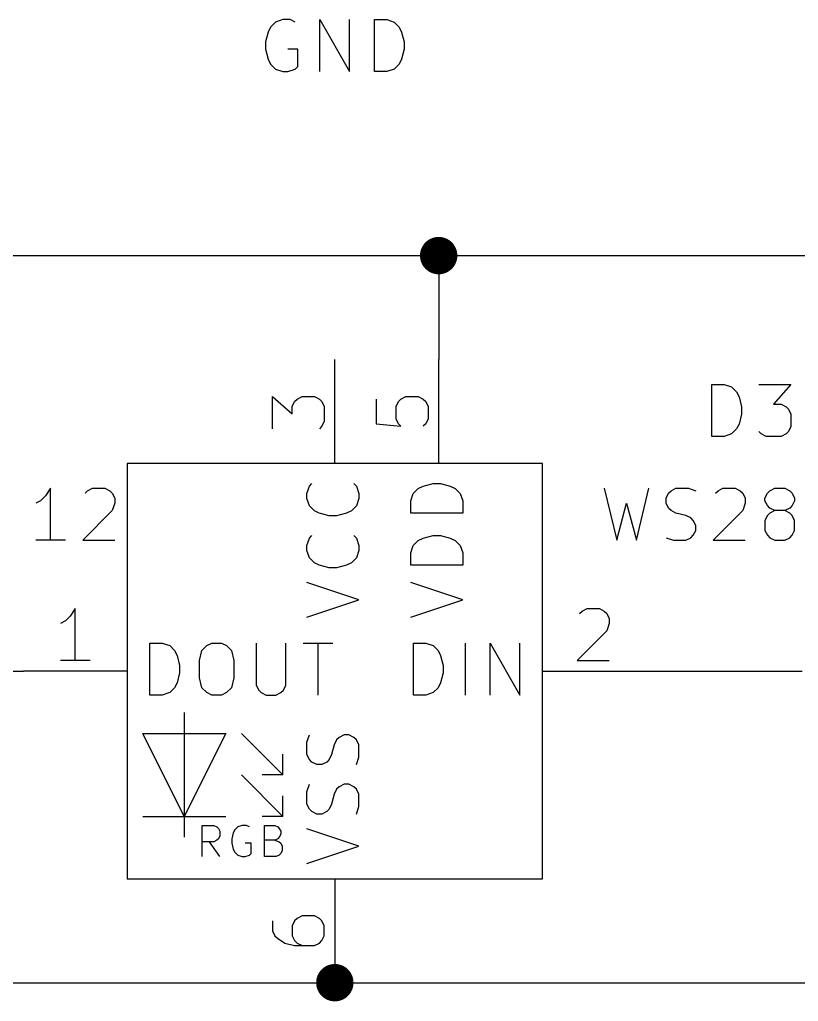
# Model space of a CAD drawing. Extents: x 0.4 to 11.3, y -7.9 to -0.4.
# Drawn here: x 2.596 to 3.346, y -3.768 to -2.823 of the extents above; entities that cross this region are included whole.
import ezdxf

# ---------------------------------------------------------------- set-up
doc = ezdxf.new("R2010")
doc.units = 0
doc.header["$MEASUREMENT"] = 0
for name, color, linetype in [('CYAN2', 4, 'CONTINUOUS'), ('GREEN3', 91, 'CONTINUOUS'), ('LYELLOW', 51, 'CONTINUOUS'), ('RED2', 1, 'CONTINUOUS'), ('RED3', 11, 'CONTINUOUS')]:
    doc.layers.add(name, color=color, linetype=linetype)

msp = doc.modelspace()

# ---------------------------------------------------------------- linework, layer by layer
at = {"layer": 'CYAN2', "linetype": 'CONTINUOUS'}
for p, q in [((2.84286, -2.82519), (2.83809, -2.82995)), ((2.84286, -2.82519), (2.83809, -2.82995)), ((2.85, -2.8228), (2.84286, -2.82519)), ((2.85, -2.8228), (2.84286, -2.82519)), ((2.85714, -2.8228), (2.85, -2.8228)), ((2.85714, -2.8228), (2.85, -2.8228)), ((2.86191, -2.82519), (2.85714, -2.8228)), ((2.86191, -2.82519), (2.85714, -2.8228)), ((2.88571, -2.8728), (2.88571, -2.8228)), ((2.88571, -2.8228), (2.91428, -2.8728)), ((2.88571, -2.8728), (2.88571, -2.8228)), ((2.88571, -2.8228), (2.91428, -2.8728)), ((2.91428, -2.8728), (2.91428, -2.8228)), ((2.91428, -2.8728), (2.91428, -2.8228)), ((2.93809, -2.8728), (2.93809, -2.8228)), ((2.93809, -2.8228), (2.95, -2.8228)), ((2.93809, -2.8728), (2.93809, -2.8228)), ((2.93809, -2.8228), (2.95, -2.8228)), ((2.95, -2.8228), (2.95714, -2.82519)), ((2.95, -2.8228), (2.95714, -2.82519)), ((2.95714, -2.82519), (2.96191, -2.82995)), ((2.95714, -2.82519), (2.96191, -2.82995)), ((2.83571, -2.83471), (2.83333, -2.84423)), ((2.83571, -2.83471), (2.83333, -2.84423)), ((2.83809, -2.82995), (2.83571, -2.83471)), ((2.83809, -2.82995), (2.83571, -2.83471)), ((2.96191, -2.82995), (2.96429, -2.83471)), ((2.96191, -2.82995), (2.96429, -2.83471)), ((2.96429, -2.83471), (2.96667, -2.84423)), ((2.96429, -2.83471), (2.96667, -2.84423)), ((2.83333, -2.84423), (2.83333, -2.85137)), ((2.83333, -2.84423), (2.83333, -2.85137)), ((2.96667, -2.84423), (2.96667, -2.85137)), ((2.96667, -2.84423), (2.96667, -2.85137)), ((2.83333, -2.85137), (2.83571, -2.8609)), ((2.83333, -2.85137), (2.83571, -2.8609)), ((2.86428, -2.85137), (2.85476, -2.85137)), ((2.86428, -2.85137), (2.85476, -2.85137)), ((2.86428, -2.86804), (2.86428, -2.85137)), ((2.86428, -2.86804), (2.86428, -2.85137)), ((2.96667, -2.85137), (2.96429, -2.8609)), ((2.96667, -2.85137), (2.96429, -2.8609)), ((2.83571, -2.8609), (2.83809, -2.86566)), ((2.83571, -2.8609), (2.83809, -2.86566)), ((2.96429, -2.8609), (2.96191, -2.86566)), ((2.96429, -2.8609), (2.96191, -2.86566)), ((2.83809, -2.86566), (2.84286, -2.87043)), ((2.83809, -2.86566), (2.84286, -2.87043)), ((2.84286, -2.87043), (2.85, -2.8728)), ((2.84286, -2.87043), (2.85, -2.8728)), ((2.85, -2.8728), (2.85476, -2.8728)), ((2.85, -2.8728), (2.85476, -2.8728)), ((2.85476, -2.8728), (2.86191, -2.87043)), ((2.85476, -2.8728), (2.86191, -2.87043)), ((2.86191, -2.87043), (2.86428, -2.86804)), ((2.86191, -2.87043), (2.86428, -2.86804)), ((2.95, -2.8728), (2.93809, -2.8728)), ((2.95, -2.8728), (2.93809, -2.8728)), ((2.95714, -2.87043), (2.95, -2.8728)), ((2.95714, -2.87043), (2.95, -2.8728)), ((2.96191, -2.86566), (2.95714, -2.87043)), ((2.96191, -2.86566), (2.95714, -2.87043)), ((3.26309, -3.22404), (3.26309, -3.17404)), ((3.26309, -3.17404), (3.275, -3.17404)), ((3.26309, -3.22404), (3.26309, -3.17404)), ((3.26309, -3.17404), (3.275, -3.17404)), ((3.275, -3.17404), (3.28214, -3.17642)), ((3.275, -3.17404), (3.28214, -3.17642)), ((3.30833, -3.17404), (3.33928, -3.17404)), ((3.30833, -3.17404), (3.33928, -3.17404)), ((3.33928, -3.17404), (3.32261, -3.19309)), ((3.33928, -3.17404), (3.32261, -3.19309)), ((3.28214, -3.17642), (3.2869, -3.18119)), ((3.28214, -3.17642), (3.2869, -3.18119)), ((3.2869, -3.18119), (3.28928, -3.18594)), ((3.2869, -3.18119), (3.28928, -3.18594)), ((3.28928, -3.18594), (3.29166, -3.19547)), ((3.28928, -3.18594), (3.29166, -3.19547)), ((3.32261, -3.19309), (3.32976, -3.19309)), ((3.32261, -3.19309), (3.32976, -3.19309)), ((3.32976, -3.19309), (3.33452, -3.19547)), ((3.32976, -3.19309), (3.33452, -3.19547)), ((3.29166, -3.20261), (3.28928, -3.21213)), ((3.29166, -3.20261), (3.28928, -3.21213)), ((3.29166, -3.19547), (3.29166, -3.20261)), ((3.29166, -3.19547), (3.29166, -3.20261)), ((3.33452, -3.19547), (3.3369, -3.19785)), ((3.33452, -3.19547), (3.3369, -3.19785)), ((3.3369, -3.19785), (3.33928, -3.20261)), ((3.3369, -3.19785), (3.33928, -3.20261)), ((3.33928, -3.20261), (3.33928, -3.21452)), ((3.33928, -3.20261), (3.33928, -3.21452)), ((3.28928, -3.21213), (3.2869, -3.2169)), ((3.28928, -3.21213), (3.2869, -3.2169)), ((3.28214, -3.22166), (3.275, -3.22404)), ((3.28214, -3.22166), (3.275, -3.22404)), ((3.2869, -3.2169), (3.28214, -3.22166)), ((3.2869, -3.2169), (3.28214, -3.22166)), ((3.31071, -3.22166), (3.30833, -3.21928)), ((3.31071, -3.22166), (3.30833, -3.21928)), ((3.31547, -3.22404), (3.31071, -3.22166)), ((3.31547, -3.22404), (3.31071, -3.22166)), ((3.33452, -3.22166), (3.32976, -3.22404)), ((3.33452, -3.22166), (3.32976, -3.22404)), ((3.3369, -3.21928), (3.33452, -3.22166)), ((3.3369, -3.21928), (3.33452, -3.22166)), ((3.33928, -3.21452), (3.3369, -3.21928)), ((3.33928, -3.21452), (3.3369, -3.21928)), ((3.275, -3.22404), (3.26309, -3.22404)), ((3.275, -3.22404), (3.26309, -3.22404)), ((3.32976, -3.22404), (3.31547, -3.22404)), ((3.32976, -3.22404), (3.31547, -3.22404)), ((2.87551, -3.2719), (2.87789, -3.26952)), ((2.87551, -3.2719), (2.87789, -3.26952)), ((2.91837, -3.26952), (2.92075, -3.2719)), ((2.91837, -3.26952), (2.92075, -3.2719)), ((2.98504, -3.2719), (2.99456, -3.26952)), ((2.98504, -3.2719), (2.99456, -3.26952)), ((2.99456, -3.26952), (3.0017, -3.26952)), ((2.99456, -3.26952), (3.0017, -3.26952)), ((3.0017, -3.26952), (3.01122, -3.2719)), ((3.0017, -3.26952), (3.01122, -3.2719)), ((2.62619, -3.27404), (2.62143, -3.28119)), ((2.62619, -3.27404), (2.62143, -3.28119)), ((2.62619, -3.32404), (2.62619, -3.27404)), ((2.62619, -3.32404), (2.62619, -3.27404)), ((2.65952, -3.2788), (2.6619, -3.27642)), ((2.65952, -3.2788), (2.6619, -3.27642)), ((2.6619, -3.27642), (2.66666, -3.27404)), ((2.6619, -3.27642), (2.66666, -3.27404)), ((2.66666, -3.27404), (2.67857, -3.27404)), ((2.66666, -3.27404), (2.67857, -3.27404)), ((2.67857, -3.27404), (2.68333, -3.27642)), ((2.67857, -3.27404), (2.68333, -3.27642)), ((2.68333, -3.27642), (2.68571, -3.2788)), ((2.68333, -3.27642), (2.68571, -3.2788)), ((2.68571, -3.2788), (2.68809, -3.28356)), ((2.68571, -3.2788), (2.68809, -3.28356)), ((2.87313, -3.27905), (2.87551, -3.2719)), ((2.87313, -3.27905), (2.87551, -3.2719)), ((2.87313, -3.28381), (2.87313, -3.27905)), ((2.87313, -3.28381), (2.87313, -3.27905)), ((2.92075, -3.2719), (2.92313, -3.27905)), ((2.92075, -3.2719), (2.92313, -3.27905)), ((2.92313, -3.27905), (2.92313, -3.28381)), ((2.92313, -3.27905), (2.92313, -3.28381)), ((2.97313, -3.28619), (2.97551, -3.27905)), ((2.97313, -3.28619), (2.97551, -3.27905)), ((2.97551, -3.27905), (2.98028, -3.27428)), ((2.97551, -3.27905), (2.98028, -3.27428)), ((2.98028, -3.27428), (2.98504, -3.2719)), ((2.98028, -3.27428), (2.98504, -3.2719)), ((3.01122, -3.2719), (3.01599, -3.27428)), ((3.01122, -3.2719), (3.01599, -3.27428)), ((3.01599, -3.27428), (3.02075, -3.27905)), ((3.01599, -3.27428), (3.02075, -3.27905)), ((3.02075, -3.27905), (3.02313, -3.28619)), ((3.02075, -3.27905), (3.02313, -3.28619)), ((3.15952, -3.27404), (3.17143, -3.32404)), ((3.15952, -3.27404), (3.17143, -3.32404)), ((3.19048, -3.32404), (3.20238, -3.27404)), ((3.19048, -3.32404), (3.20238, -3.27404)), ((3.21905, -3.28356), (3.22143, -3.2788)), ((3.21905, -3.28356), (3.22143, -3.2788)), ((3.22143, -3.2788), (3.22381, -3.27642)), ((3.22143, -3.2788), (3.22381, -3.27642)), ((3.22381, -3.27642), (3.22857, -3.27404)), ((3.22381, -3.27642), (3.22857, -3.27404)), ((3.22857, -3.27404), (3.24047, -3.27404)), ((3.22857, -3.27404), (3.24047, -3.27404)), ((3.24047, -3.27404), (3.24762, -3.27642)), ((3.24047, -3.27404), (3.24762, -3.27642)), ((3.26667, -3.2788), (3.26904, -3.27642)), ((3.26667, -3.2788), (3.26904, -3.27642)), ((3.26904, -3.27642), (3.27381, -3.27404)), ((3.26904, -3.27642), (3.27381, -3.27404)), ((3.27381, -3.27404), (3.28571, -3.27404)), ((3.27381, -3.27404), (3.28571, -3.27404)), ((3.28571, -3.27404), (3.29047, -3.27642)), ((3.28571, -3.27404), (3.29047, -3.27642)), ((3.29047, -3.27642), (3.29285, -3.2788)), ((3.29047, -3.27642), (3.29285, -3.2788)), ((3.29285, -3.2788), (3.29524, -3.28356)), ((3.29285, -3.2788), (3.29524, -3.28356)), ((3.31428, -3.28356), (3.31666, -3.2788)), ((3.31428, -3.28356), (3.31666, -3.2788)), ((3.31666, -3.2788), (3.31904, -3.27642)), ((3.31666, -3.2788), (3.31904, -3.27642)), ((3.31904, -3.27642), (3.32381, -3.27404)), ((3.31904, -3.27642), (3.32381, -3.27404)), ((3.32381, -3.27404), (3.33333, -3.27404)), ((3.32381, -3.27404), (3.33333, -3.27404)), ((3.33333, -3.27404), (3.33809, -3.27642)), ((3.33333, -3.27404), (3.33809, -3.27642)), ((3.33809, -3.27642), (3.34047, -3.2788)), ((3.33809, -3.27642), (3.34047, -3.2788)), ((3.34047, -3.2788), (3.34285, -3.28356)), ((3.34047, -3.2788), (3.34285, -3.28356)), ((2.61666, -3.28594), (2.6119, -3.28833)), ((2.61666, -3.28594), (2.6119, -3.28833)), ((2.62143, -3.28119), (2.61666, -3.28594)), ((2.62143, -3.28119), (2.61666, -3.28594)), ((2.68809, -3.28833), (2.68571, -3.29547)), ((2.68809, -3.28833), (2.68571, -3.29547)), ((2.68809, -3.28356), (2.68809, -3.28833)), ((2.68809, -3.28356), (2.68809, -3.28833)), ((2.87551, -3.29095), (2.87313, -3.28381)), ((2.87551, -3.29095), (2.87313, -3.28381)), ((2.92313, -3.28381), (2.92075, -3.29095)), ((2.92313, -3.28381), (2.92075, -3.29095)), ((2.97313, -3.29809), (2.97313, -3.28619)), ((2.97313, -3.29809), (2.97313, -3.28619)), ((3.02313, -3.28619), (3.02313, -3.29809)), ((3.02313, -3.28619), (3.02313, -3.29809)), ((3.17143, -3.32404), (3.18095, -3.28833)), ((3.17143, -3.32404), (3.18095, -3.28833)), ((3.18095, -3.28833), (3.19048, -3.32404)), ((3.18095, -3.28833), (3.19048, -3.32404)), ((3.21905, -3.28833), (3.21905, -3.28356)), ((3.21905, -3.28833), (3.21905, -3.28356)), ((3.22143, -3.29309), (3.21905, -3.28833)), ((3.22143, -3.29309), (3.21905, -3.28833)), ((3.29524, -3.28833), (3.29285, -3.29547)), ((3.29524, -3.28833), (3.29285, -3.29547)), ((3.29524, -3.28356), (3.29524, -3.28833)), ((3.29524, -3.28356), (3.29524, -3.28833)), ((3.31428, -3.28594), (3.31428, -3.28356)), ((3.31428, -3.28594), (3.31428, -3.28356)), ((3.31666, -3.29071), (3.31428, -3.28594)), ((3.31666, -3.29071), (3.31428, -3.28594)), ((3.34285, -3.28594), (3.34047, -3.29071)), ((3.34285, -3.28594), (3.34047, -3.29071)), ((3.34285, -3.28356), (3.34285, -3.28594)), ((3.34285, -3.28356), (3.34285, -3.28594)), ((2.68571, -3.29547), (2.65714, -3.32404)), ((2.68571, -3.29547), (2.65714, -3.32404)), ((2.88028, -3.29571), (2.87551, -3.29095)), ((2.88028, -3.29571), (2.87551, -3.29095)), ((2.88504, -3.29809), (2.88028, -3.29571)), ((2.88504, -3.29809), (2.88028, -3.29571)), ((2.89456, -3.30047), (2.88504, -3.29809)), ((2.89456, -3.30047), (2.88504, -3.29809)), ((2.91122, -3.29809), (2.9017, -3.30047)), ((2.91122, -3.29809), (2.9017, -3.30047)), ((2.91599, -3.29571), (2.91122, -3.29809)), ((2.91599, -3.29571), (2.91122, -3.29809)), ((2.92075, -3.29095), (2.91599, -3.29571)), ((2.92075, -3.29095), (2.91599, -3.29571)), ((3.02313, -3.29809), (2.97313, -3.29809)), ((3.02313, -3.29809), (2.97313, -3.29809)), ((3.22381, -3.29547), (3.22143, -3.29309)), ((3.22381, -3.29547), (3.22143, -3.29309)), ((3.22857, -3.29785), (3.22381, -3.29547)), ((3.22857, -3.29785), (3.22381, -3.29547)), ((3.23809, -3.30023), (3.22857, -3.29785)), ((3.23809, -3.30023), (3.22857, -3.29785)), ((3.29285, -3.29547), (3.26428, -3.32404)), ((3.29285, -3.29547), (3.26428, -3.32404)), ((3.31904, -3.29309), (3.31666, -3.29071)), ((3.31904, -3.29309), (3.31666, -3.29071)), ((3.31904, -3.29785), (3.31666, -3.30023)), ((3.31904, -3.29785), (3.31666, -3.30023)), ((3.32381, -3.29547), (3.31904, -3.29309)), ((3.32381, -3.29547), (3.31904, -3.29309)), ((3.32381, -3.29547), (3.31904, -3.29785)), ((3.32381, -3.29547), (3.31904, -3.29785)), ((3.33333, -3.29547), (3.32381, -3.29547)), ((3.33333, -3.29547), (3.32381, -3.29547)), ((3.33809, -3.29309), (3.33333, -3.29547)), ((3.33809, -3.29309), (3.33333, -3.29547)), ((3.33809, -3.29785), (3.33333, -3.29547)), ((3.33809, -3.29785), (3.33333, -3.29547)), ((3.34047, -3.29071), (3.33809, -3.29309)), ((3.34047, -3.29071), (3.33809, -3.29309)), ((3.34047, -3.30023), (3.33809, -3.29785)), ((3.34047, -3.30023), (3.33809, -3.29785)), ((2.9017, -3.30047), (2.89456, -3.30047)), ((2.9017, -3.30047), (2.89456, -3.30047)), ((3.24285, -3.30261), (3.23809, -3.30023)), ((3.24285, -3.30261), (3.23809, -3.30023)), ((3.24524, -3.30499), (3.24285, -3.30261)), ((3.24524, -3.30499), (3.24285, -3.30261)), ((3.24762, -3.30976), (3.24524, -3.30499)), ((3.24762, -3.30976), (3.24524, -3.30499)), ((3.31666, -3.30023), (3.31428, -3.30499)), ((3.31666, -3.30023), (3.31428, -3.30499)), ((3.31428, -3.30499), (3.31428, -3.31452)), ((3.31428, -3.30499), (3.31428, -3.31452)), ((3.34285, -3.30499), (3.34047, -3.30023)), ((3.34285, -3.30499), (3.34047, -3.30023)), ((3.34285, -3.31452), (3.34285, -3.30499)), ((3.34285, -3.31452), (3.34285, -3.30499)), ((3.24524, -3.31928), (3.24762, -3.31452)), ((3.24524, -3.31928), (3.24762, -3.31452)), ((3.24762, -3.31452), (3.24762, -3.30976)), ((3.24762, -3.31452), (3.24762, -3.30976)), ((3.31428, -3.31452), (3.31666, -3.31928)), ((3.31428, -3.31452), (3.31666, -3.31928)), ((3.34047, -3.31928), (3.34285, -3.31452)), ((3.34047, -3.31928), (3.34285, -3.31452)), ((2.64047, -3.32404), (2.6119, -3.32404)), ((2.64047, -3.32404), (2.6119, -3.32404)), ((2.65714, -3.32404), (2.68809, -3.32404)), ((2.65714, -3.32404), (2.68809, -3.32404)), ((2.87313, -3.32905), (2.87551, -3.3219)), ((2.87313, -3.32905), (2.87551, -3.3219)), ((2.87551, -3.3219), (2.87789, -3.31952)), ((2.87551, -3.3219), (2.87789, -3.31952)), ((2.91837, -3.31952), (2.92075, -3.3219)), ((2.91837, -3.31952), (2.92075, -3.3219)), ((2.92075, -3.3219), (2.92313, -3.32905)), ((2.92075, -3.3219), (2.92313, -3.32905)), ((2.97551, -3.32905), (2.98028, -3.32428)), ((2.97551, -3.32905), (2.98028, -3.32428)), ((2.98028, -3.32428), (2.98504, -3.3219)), ((2.98028, -3.32428), (2.98504, -3.3219)), ((2.98504, -3.3219), (2.99456, -3.31952)), ((2.98504, -3.3219), (2.99456, -3.31952)), ((2.99456, -3.31952), (3.0017, -3.31952)), ((2.99456, -3.31952), (3.0017, -3.31952)), ((3.0017, -3.31952), (3.01122, -3.3219)), ((3.0017, -3.31952), (3.01122, -3.3219)), ((3.01122, -3.3219), (3.01599, -3.32428)), ((3.01122, -3.3219), (3.01599, -3.32428)), ((3.01599, -3.32428), (3.02075, -3.32905)), ((3.01599, -3.32428), (3.02075, -3.32905)), ((3.21905, -3.32166), (3.22619, -3.32404)), ((3.21905, -3.32166), (3.22619, -3.32404)), ((3.22619, -3.32404), (3.23809, -3.32404)), ((3.22619, -3.32404), (3.23809, -3.32404)), ((3.23809, -3.32404), (3.24285, -3.32166)), ((3.23809, -3.32404), (3.24285, -3.32166)), ((3.24285, -3.32166), (3.24524, -3.31928)), ((3.24285, -3.32166), (3.24524, -3.31928)), ((3.26428, -3.32404), (3.29524, -3.32404)), ((3.26428, -3.32404), (3.29524, -3.32404)), ((3.31666, -3.31928), (3.31904, -3.32166)), ((3.31666, -3.31928), (3.31904, -3.32166)), ((3.31904, -3.32166), (3.32381, -3.32404)), ((3.31904, -3.32166), (3.32381, -3.32404)), ((3.32381, -3.32404), (3.33333, -3.32404)), ((3.32381, -3.32404), (3.33333, -3.32404)), ((3.33333, -3.32404), (3.33809, -3.32166)), ((3.33333, -3.32404), (3.33809, -3.32166)), ((3.33809, -3.32166), (3.34047, -3.31928)), ((3.33809, -3.32166), (3.34047, -3.31928)), ((2.87313, -3.33381), (2.87313, -3.32905)), ((2.87313, -3.33381), (2.87313, -3.32905)), ((2.87551, -3.34095), (2.87313, -3.33381)), ((2.87551, -3.34095), (2.87313, -3.33381)), ((2.92313, -3.33381), (2.92075, -3.34095)), ((2.92313, -3.33381), (2.92075, -3.34095)), ((2.92313, -3.32905), (2.92313, -3.33381)), ((2.92313, -3.32905), (2.92313, -3.33381)), ((2.97313, -3.33619), (2.97551, -3.32905)), ((2.97313, -3.33619), (2.97551, -3.32905)), ((2.97313, -3.34809), (2.97313, -3.33619)), ((2.97313, -3.34809), (2.97313, -3.33619)), ((3.02075, -3.32905), (3.02313, -3.33619)), ((3.02075, -3.32905), (3.02313, -3.33619)), ((3.02313, -3.33619), (3.02313, -3.34809)), ((3.02313, -3.33619), (3.02313, -3.34809)), ((2.88028, -3.34571), (2.87551, -3.34095)), ((2.88028, -3.34571), (2.87551, -3.34095)), ((2.88504, -3.34809), (2.88028, -3.34571)), ((2.88504, -3.34809), (2.88028, -3.34571)), ((2.91599, -3.34571), (2.91122, -3.34809)), ((2.91599, -3.34571), (2.91122, -3.34809)), ((2.92075, -3.34095), (2.91599, -3.34571)), ((2.92075, -3.34095), (2.91599, -3.34571)), ((2.89456, -3.35047), (2.88504, -3.34809)), ((2.89456, -3.35047), (2.88504, -3.34809)), ((2.9017, -3.35047), (2.89456, -3.35047)), ((2.9017, -3.35047), (2.89456, -3.35047)), ((2.91122, -3.34809), (2.9017, -3.35047)), ((2.91122, -3.34809), (2.9017, -3.35047)), ((3.02313, -3.34809), (2.97313, -3.34809)), ((3.02313, -3.34809), (2.97313, -3.34809)), ((2.92313, -3.38143), (2.87313, -3.36476)), ((2.92313, -3.38143), (2.87313, -3.36476)), ((3.02313, -3.38143), (2.97313, -3.36476)), ((3.02313, -3.38143), (2.97313, -3.36476)), ((2.87313, -3.39809), (2.92313, -3.38143)), ((2.87313, -3.39809), (2.92313, -3.38143)), ((2.97313, -3.39809), (3.02313, -3.38143)), ((2.97313, -3.39809), (3.02313, -3.38143)), ((2.7219, -3.47313), (2.7219, -3.42313)), ((2.7219, -3.42313), (2.73381, -3.42313)), ((2.7219, -3.47313), (2.7219, -3.42313)), ((2.7219, -3.42313), (2.73381, -3.42313)), ((2.73381, -3.42313), (2.74095, -3.42551)), ((2.73381, -3.42313), (2.74095, -3.42551)), ((2.74095, -3.42551), (2.74571, -3.43028)), ((2.74095, -3.42551), (2.74571, -3.43028)), ((2.74571, -3.43028), (2.74809, -3.43504)), ((2.74571, -3.43028), (2.74809, -3.43504)), ((2.76952, -3.4398), (2.7719, -3.43028)), ((2.76952, -3.4398), (2.7719, -3.43028)), ((2.7719, -3.43028), (2.77667, -3.42551)), ((2.7719, -3.43028), (2.77667, -3.42551)), ((2.77667, -3.42551), (2.78143, -3.42313)), ((2.77667, -3.42551), (2.78143, -3.42313)), ((2.78143, -3.42313), (2.79095, -3.42313)), ((2.78143, -3.42313), (2.79095, -3.42313)), ((2.79095, -3.42313), (2.79571, -3.42551)), ((2.79095, -3.42313), (2.79571, -3.42551)), ((2.79571, -3.42551), (2.80047, -3.43028)), ((2.79571, -3.42551), (2.80047, -3.43028)), ((2.80047, -3.43028), (2.80285, -3.4398)), ((2.80047, -3.43028), (2.80285, -3.4398)), ((2.82428, -3.42313), (2.82428, -3.46361)), ((2.82428, -3.42313), (2.82428, -3.46361)), ((2.85285, -3.46361), (2.85285, -3.42313)), ((2.85285, -3.46361), (2.85285, -3.42313)), ((2.86952, -3.42313), (2.89809, -3.42313)), ((2.86952, -3.42313), (2.89809, -3.42313)), ((2.88381, -3.47313), (2.88381, -3.42313)), ((2.88381, -3.47313), (2.88381, -3.42313)), ((2.97571, -3.47313), (2.97571, -3.42313)), ((2.97571, -3.42313), (2.98761, -3.42313)), ((2.97571, -3.47313), (2.97571, -3.42313)), ((2.97571, -3.42313), (2.98761, -3.42313)), ((2.98761, -3.42313), (2.99476, -3.42551)), ((2.98761, -3.42313), (2.99476, -3.42551)), ((2.99476, -3.42551), (2.99952, -3.43028)), ((2.99476, -3.42551), (2.99952, -3.43028)), ((2.99952, -3.43028), (3.0019, -3.43504)), ((2.99952, -3.43028), (3.0019, -3.43504)), ((3.02571, -3.47313), (3.02571, -3.42313)), ((3.02571, -3.47313), (3.02571, -3.42313)), ((3.04952, -3.47313), (3.04952, -3.42313)), ((3.04952, -3.42313), (3.07809, -3.47313)), ((3.04952, -3.47313), (3.04952, -3.42313)), ((3.04952, -3.42313), (3.07809, -3.47313)), ((3.07809, -3.47313), (3.07809, -3.42313)), ((3.07809, -3.47313), (3.07809, -3.42313)), ((2.74809, -3.43504), (2.75047, -3.44456)), ((2.74809, -3.43504), (2.75047, -3.44456)), ((2.76952, -3.45646), (2.76952, -3.4398)), ((2.76952, -3.45646), (2.76952, -3.4398)), ((2.80285, -3.4398), (2.80285, -3.45646)), ((2.80285, -3.4398), (2.80285, -3.45646)), ((3.0019, -3.43504), (3.00428, -3.44456)), ((3.0019, -3.43504), (3.00428, -3.44456)), ((2.75047, -3.44456), (2.75047, -3.4517)), ((2.75047, -3.44456), (2.75047, -3.4517)), ((3.00428, -3.44456), (3.00428, -3.4517)), ((3.00428, -3.44456), (3.00428, -3.4517)), ((2.75047, -3.4517), (2.74809, -3.46122)), ((2.75047, -3.4517), (2.74809, -3.46122)), ((2.7719, -3.46599), (2.76952, -3.45646)), ((2.7719, -3.46599), (2.76952, -3.45646)), ((2.80285, -3.45646), (2.80047, -3.46599)), ((2.80285, -3.45646), (2.80047, -3.46599)), ((3.00428, -3.4517), (3.0019, -3.46122)), ((3.00428, -3.4517), (3.0019, -3.46122)), ((2.74571, -3.46599), (2.74095, -3.47075)), ((2.74571, -3.46599), (2.74095, -3.47075)), ((2.74809, -3.46122), (2.74571, -3.46599)), ((2.74809, -3.46122), (2.74571, -3.46599)), ((2.77667, -3.47075), (2.7719, -3.46599)), ((2.77667, -3.47075), (2.7719, -3.46599)), ((2.80047, -3.46599), (2.79571, -3.47075)), ((2.80047, -3.46599), (2.79571, -3.47075)), ((2.82428, -3.46361), (2.82667, -3.46837)), ((2.82428, -3.46361), (2.82667, -3.46837)), ((2.82667, -3.46837), (2.82905, -3.47075)), ((2.82667, -3.46837), (2.82905, -3.47075)), ((2.84809, -3.47075), (2.85048, -3.46837)), ((2.84809, -3.47075), (2.85048, -3.46837)), ((2.85048, -3.46837), (2.85285, -3.46361)), ((2.85048, -3.46837), (2.85285, -3.46361)), ((2.99952, -3.46599), (2.99476, -3.47075)), ((2.99952, -3.46599), (2.99476, -3.47075)), ((3.0019, -3.46122), (2.99952, -3.46599)), ((3.0019, -3.46122), (2.99952, -3.46599)), ((2.73381, -3.47313), (2.7219, -3.47313)), ((2.73381, -3.47313), (2.7219, -3.47313)), ((2.74095, -3.47075), (2.73381, -3.47313)), ((2.74095, -3.47075), (2.73381, -3.47313)), ((2.78143, -3.47313), (2.77667, -3.47075)), ((2.78143, -3.47313), (2.77667, -3.47075)), ((2.79095, -3.47313), (2.78143, -3.47313)), ((2.79095, -3.47313), (2.78143, -3.47313)), ((2.79571, -3.47075), (2.79095, -3.47313)), ((2.79571, -3.47075), (2.79095, -3.47313)), ((2.82905, -3.47075), (2.83381, -3.47313)), ((2.82905, -3.47075), (2.83381, -3.47313)), ((2.83381, -3.47313), (2.84333, -3.47313)), ((2.83381, -3.47313), (2.84333, -3.47313)), ((2.84333, -3.47313), (2.84809, -3.47075)), ((2.84333, -3.47313), (2.84809, -3.47075)), ((2.98761, -3.47313), (2.97571, -3.47313)), ((2.98761, -3.47313), (2.97571, -3.47313)), ((2.99476, -3.47075), (2.98761, -3.47313)), ((2.99476, -3.47075), (2.98761, -3.47313)), ((2.87313, -3.51857), (2.87551, -3.51143)), ((2.87313, -3.51857), (2.87551, -3.51143)), ((2.90408, -3.51381), (2.9017, -3.51619)), ((2.90408, -3.51381), (2.9017, -3.51619)), ((2.90885, -3.51143), (2.90408, -3.51381)), ((2.90885, -3.51143), (2.90408, -3.51381)), ((2.91361, -3.51143), (2.90885, -3.51143)), ((2.91361, -3.51143), (2.90885, -3.51143)), ((2.91837, -3.51381), (2.91361, -3.51143)), ((2.91837, -3.51381), (2.91361, -3.51143)), ((2.92075, -3.51619), (2.91837, -3.51381)), ((2.92075, -3.51619), (2.91837, -3.51381)), ((2.87313, -3.53047), (2.87313, -3.51857)), ((2.87313, -3.53047), (2.87313, -3.51857)), ((2.89932, -3.52095), (2.89694, -3.53047)), ((2.89932, -3.52095), (2.89694, -3.53047)), ((2.9017, -3.51619), (2.89932, -3.52095)), ((2.9017, -3.51619), (2.89932, -3.52095)), ((2.92313, -3.52095), (2.92075, -3.51619)), ((2.92313, -3.52095), (2.92075, -3.51619)), ((2.92313, -3.53285), (2.92313, -3.52095)), ((2.92313, -3.53285), (2.92313, -3.52095)), ((2.87551, -3.53524), (2.87313, -3.53047)), ((2.87551, -3.53524), (2.87313, -3.53047)), ((2.89694, -3.53047), (2.89456, -3.53524)), ((2.89694, -3.53047), (2.89456, -3.53524)), ((2.92075, -3.54), (2.92313, -3.53285)), ((2.92075, -3.54), (2.92313, -3.53285)), ((2.87789, -3.53762), (2.87551, -3.53524)), ((2.87789, -3.53762), (2.87551, -3.53524)), ((2.88265, -3.54), (2.87789, -3.53762)), ((2.88265, -3.54), (2.87789, -3.53762)), ((2.88742, -3.54), (2.88265, -3.54)), ((2.88742, -3.54), (2.88265, -3.54)), ((2.89218, -3.53762), (2.88742, -3.54)), ((2.89218, -3.53762), (2.88742, -3.54)), ((2.89456, -3.53524), (2.89218, -3.53762)), ((2.89456, -3.53524), (2.89218, -3.53762)), ((2.87313, -3.56619), (2.87551, -3.55904)), ((2.87313, -3.56619), (2.87551, -3.55904)), ((2.90408, -3.56143), (2.9017, -3.56381)), ((2.90408, -3.56143), (2.9017, -3.56381)), ((2.90885, -3.55904), (2.90408, -3.56143)), ((2.90885, -3.55904), (2.90408, -3.56143)), ((2.91361, -3.55904), (2.90885, -3.55904)), ((2.91361, -3.55904), (2.90885, -3.55904)), ((2.91837, -3.56143), (2.91361, -3.55904)), ((2.91837, -3.56143), (2.91361, -3.55904)), ((2.92075, -3.56381), (2.91837, -3.56143)), ((2.92075, -3.56381), (2.91837, -3.56143)), ((2.87313, -3.57809), (2.87313, -3.56619)), ((2.87313, -3.57809), (2.87313, -3.56619)), ((2.89932, -3.56857), (2.89694, -3.57809)), ((2.89932, -3.56857), (2.89694, -3.57809)), ((2.9017, -3.56381), (2.89932, -3.56857)), ((2.9017, -3.56381), (2.89932, -3.56857)), ((2.92313, -3.56857), (2.92075, -3.56381)), ((2.92313, -3.56857), (2.92075, -3.56381)), ((2.92313, -3.58047), (2.92313, -3.56857)), ((2.92313, -3.58047), (2.92313, -3.56857)), ((2.87551, -3.58285), (2.87313, -3.57809)), ((2.87551, -3.58285), (2.87313, -3.57809)), ((2.89694, -3.57809), (2.89456, -3.58285)), ((2.89694, -3.57809), (2.89456, -3.58285)), ((2.92075, -3.58761), (2.92313, -3.58047)), ((2.92075, -3.58761), (2.92313, -3.58047)), ((2.87789, -3.58524), (2.87551, -3.58285)), ((2.87789, -3.58524), (2.87551, -3.58285)), ((2.88265, -3.58761), (2.87789, -3.58524)), ((2.88265, -3.58761), (2.87789, -3.58524)), ((2.88742, -3.58761), (2.88265, -3.58761)), ((2.88742, -3.58761), (2.88265, -3.58761)), ((2.89218, -3.58524), (2.88742, -3.58761)), ((2.89218, -3.58524), (2.88742, -3.58761)), ((2.89456, -3.58285), (2.89218, -3.58524)), ((2.89456, -3.58285), (2.89218, -3.58524)), ((2.92313, -3.61857), (2.87313, -3.6019)), ((2.92313, -3.61857), (2.87313, -3.6019)), ((2.87313, -3.63524), (2.92313, -3.61857)), ((2.87313, -3.63524), (2.92313, -3.61857))]:
    msp.add_line(p, q, dxfattribs=at)
at = {"layer": 'GREEN3', "linetype": 'CONTINUOUS'}
for p, q in [((2.25, -3.05), (3, -3.05)), ((3, -3.05), (3, -3.15)), ((3, -3.05), (3.75, -3.05)), ((2.45, -3.45), (2.6, -3.45)), ((3.2, -3.45), (3.35, -3.45)), ((2.15, -3.75), (2.9, -3.75)), ((2.9, -3.75), (3.65, -3.75))]:
    msp.add_line(p, q, dxfattribs=at)
at = {"layer": 'GREEN3', "const_width": 0.018}
for points in [[(2.991, -3.05, 1), (3.009, -3.05, 1)], [(2.891, -3.75, 1), (2.909, -3.75, 1)]]:
    msp.add_lwpolyline(points, format="xyb", close=True, dxfattribs=at)
at = {"layer": 'LYELLOW', "linetype": 'CONTINUOUS'}
for p, q in [((2.7, -3.25), (2.7, -3.65)), ((3.1, -3.25), (2.7, -3.25)), ((3.1, -3.65), (3.1, -3.25)), ((2.7, -3.65), (3.1, -3.65))]:
    msp.add_line(p, q, dxfattribs=at)
at = {"layer": 'RED2', "linetype": 'CONTINUOUS'}
for p, q in [((2.9, -3.25), (2.9, -3.15)), ((2.9, -3.25), (2.9, -3.15)), ((3, -3.25), (3, -3.15)), ((3, -3.25), (3, -3.15)), ((2.7, -3.25), (2.7, -3.65)), ((3.1, -3.25), (2.7, -3.25)), ((3.1, -3.65), (3.1, -3.25)), ((2.7, -3.45), (2.6, -3.45)), ((2.7, -3.45), (2.6, -3.45)), ((3.1, -3.45), (3.2, -3.45)), ((3.1, -3.45), (3.2, -3.45)), ((2.755, -3.49), (2.755, -3.59)), ((2.715, -3.51), (2.795, -3.51)), ((2.755, -3.59), (2.715, -3.51)), ((2.795, -3.51), (2.755, -3.59)), ((2.81, -3.51), (2.85, -3.55)), ((2.85, -3.55), (2.85, -3.53)), ((2.81, -3.55), (2.85, -3.59)), ((2.85, -3.55), (2.83, -3.55)), ((2.85, -3.59), (2.85, -3.57)), ((2.715, -3.59), (2.795, -3.59)), ((2.755, -3.59), (2.755, -3.61)), ((2.85, -3.59), (2.83, -3.59)), ((2.77214, -3.62856), (2.77214, -3.59856)), ((2.77214, -3.59856), (2.78357, -3.59856)), ((2.78357, -3.59856), (2.78643, -3.59999)), ((2.78643, -3.59999), (2.78785, -3.60142)), ((2.80643, -3.59999), (2.80357, -3.60285)), ((2.81071, -3.59856), (2.80643, -3.59999)), ((2.815, -3.59856), (2.81071, -3.59856)), ((2.81785, -3.59999), (2.815, -3.59856)), ((2.83214, -3.62856), (2.83214, -3.59856)), ((2.83214, -3.59856), (2.84214, -3.59856)), ((2.84214, -3.59856), (2.845, -3.59999)), ((2.845, -3.59999), (2.84643, -3.60142)), ((2.78785, -3.60142), (2.78928, -3.60428)), ((2.78928, -3.60856), (2.78785, -3.61142)), ((2.78928, -3.60428), (2.78928, -3.60856)), ((2.80214, -3.60571), (2.80071, -3.61142)), ((2.80357, -3.60285), (2.80214, -3.60571)), ((2.84643, -3.60999), (2.845, -3.61142)), ((2.84643, -3.60142), (2.84785, -3.60428)), ((2.84785, -3.60714), (2.84643, -3.60999)), ((2.84785, -3.60428), (2.84785, -3.60714)), ((2.78357, -3.61428), (2.77214, -3.61428)), ((2.78928, -3.62856), (2.77928, -3.61428)), ((2.78643, -3.61285), (2.78357, -3.61428)), ((2.78785, -3.61142), (2.78643, -3.61285)), ((2.80071, -3.61142), (2.80071, -3.61571)), ((2.80071, -3.61571), (2.80214, -3.62142)), ((2.81928, -3.61571), (2.81357, -3.61571)), ((2.81928, -3.62571), (2.81928, -3.61571)), ((2.84214, -3.61285), (2.83214, -3.61285)), ((2.845, -3.61142), (2.84214, -3.61285)), ((2.84214, -3.61285), (2.84643, -3.61428)), ((2.84643, -3.61428), (2.84785, -3.61571)), ((2.84785, -3.61571), (2.84928, -3.61856)), ((2.84928, -3.61856), (2.84928, -3.62285)), ((2.80214, -3.62142), (2.80357, -3.62428)), ((2.80357, -3.62428), (2.80643, -3.62714)), ((2.80643, -3.62714), (2.81071, -3.62856)), ((2.81071, -3.62856), (2.81357, -3.62856)), ((2.81357, -3.62856), (2.81785, -3.62714)), ((2.81785, -3.62714), (2.81928, -3.62571)), ((2.84357, -3.62856), (2.83214, -3.62856)), ((2.84643, -3.62714), (2.84357, -3.62856)), ((2.84785, -3.62571), (2.84643, -3.62714)), ((2.84928, -3.62285), (2.84785, -3.62571)), ((2.7, -3.65), (3.1, -3.65)), ((2.9, -3.65), (2.9, -3.75)), ((2.9, -3.65), (2.9, -3.75))]:
    msp.add_line(p, q, dxfattribs=at)
at = {"layer": 'RED3', "linetype": 'CONTINUOUS'}
for p, q in [((2.83988, -3.21666), (2.83988, -3.18571)), ((2.83988, -3.18571), (2.85893, -3.20238)), ((2.83988, -3.21666), (2.83988, -3.18571)), ((2.83988, -3.18571), (2.85893, -3.20238)), ((2.85893, -3.19523), (2.86131, -3.19047)), ((2.85893, -3.19523), (2.86131, -3.19047)), ((2.86131, -3.19047), (2.86369, -3.18809)), ((2.86131, -3.19047), (2.86369, -3.18809)), ((2.86369, -3.18809), (2.86845, -3.18571)), ((2.86369, -3.18809), (2.86845, -3.18571)), ((2.86845, -3.18571), (2.88035, -3.18571)), ((2.86845, -3.18571), (2.88035, -3.18571)), ((2.88035, -3.18571), (2.88512, -3.18809)), ((2.88035, -3.18571), (2.88512, -3.18809)), ((2.88512, -3.18809), (2.8875, -3.19047)), ((2.88512, -3.18809), (2.8875, -3.19047)), ((2.8875, -3.19047), (2.88988, -3.19523)), ((2.8875, -3.19047), (2.88988, -3.19523)), ((2.93988, -3.18809), (2.93988, -3.2119)), ((2.93988, -3.18809), (2.93988, -3.2119)), ((2.95893, -3.19523), (2.96131, -3.19047)), ((2.95893, -3.19523), (2.96131, -3.19047)), ((2.96131, -3.19047), (2.96369, -3.18809)), ((2.96131, -3.19047), (2.96369, -3.18809)), ((2.96369, -3.18809), (2.96845, -3.18571)), ((2.96369, -3.18809), (2.96845, -3.18571)), ((2.96845, -3.18571), (2.98035, -3.18571)), ((2.96845, -3.18571), (2.98035, -3.18571)), ((2.98035, -3.18571), (2.98512, -3.18809)), ((2.98035, -3.18571), (2.98512, -3.18809)), ((2.98512, -3.18809), (2.9875, -3.19047)), ((2.98512, -3.18809), (2.9875, -3.19047)), ((2.9875, -3.19047), (2.98988, -3.19523)), ((2.9875, -3.19047), (2.98988, -3.19523)), ((2.85893, -3.20238), (2.85893, -3.19523)), ((2.85893, -3.20238), (2.85893, -3.19523)), ((2.88988, -3.19523), (2.88988, -3.20952)), ((2.88988, -3.19523), (2.88988, -3.20952)), ((2.95893, -3.20714), (2.95893, -3.19523)), ((2.95893, -3.20714), (2.95893, -3.19523)), ((2.98988, -3.19523), (2.98988, -3.20714)), ((2.98988, -3.19523), (2.98988, -3.20714)), ((2.88988, -3.20952), (2.8875, -3.21428)), ((2.88988, -3.20952), (2.8875, -3.21428)), ((2.93988, -3.2119), (2.96369, -3.21428)), ((2.93988, -3.2119), (2.96369, -3.21428)), ((2.96131, -3.2119), (2.95893, -3.20714)), ((2.96131, -3.2119), (2.95893, -3.20714)), ((2.96369, -3.21428), (2.96131, -3.2119)), ((2.96369, -3.21428), (2.96131, -3.2119)), ((2.9875, -3.2119), (2.98512, -3.21428)), ((2.9875, -3.2119), (2.98512, -3.21428)), ((2.98988, -3.20714), (2.9875, -3.2119)), ((2.98988, -3.20714), (2.9875, -3.2119)), ((2.8875, -3.21428), (2.88512, -3.21666)), ((2.8875, -3.21428), (2.88512, -3.21666)), ((2.65, -3.38988), (2.64524, -3.39702)), ((2.65, -3.38988), (2.64524, -3.39702)), ((2.65, -3.43988), (2.65, -3.38988)), ((2.65, -3.43988), (2.65, -3.38988)), ((3.13572, -3.39464), (3.13809, -3.39226)), ((3.13572, -3.39464), (3.13809, -3.39226)), ((3.13809, -3.39226), (3.14286, -3.38988)), ((3.13809, -3.39226), (3.14286, -3.38988)), ((3.14286, -3.38988), (3.15476, -3.38988)), ((3.14286, -3.38988), (3.15476, -3.38988)), ((3.15476, -3.38988), (3.15952, -3.39226)), ((3.15476, -3.38988), (3.15952, -3.39226)), ((3.15952, -3.39226), (3.16191, -3.39464)), ((3.15952, -3.39226), (3.16191, -3.39464)), ((2.64048, -3.40178), (2.63572, -3.40417)), ((2.64048, -3.40178), (2.63572, -3.40417)), ((2.64524, -3.39702), (2.64048, -3.40178)), ((2.64524, -3.39702), (2.64048, -3.40178)), ((3.16191, -3.39464), (3.16429, -3.3994)), ((3.16191, -3.39464), (3.16429, -3.3994)), ((3.16429, -3.3994), (3.16429, -3.40417)), ((3.16429, -3.3994), (3.16429, -3.40417)), ((3.16191, -3.41131), (3.13333, -3.43988)), ((3.16191, -3.41131), (3.13333, -3.43988)), ((3.16429, -3.40417), (3.16191, -3.41131)), ((3.16429, -3.40417), (3.16191, -3.41131)), ((2.66429, -3.43988), (2.63572, -3.43988)), ((2.66429, -3.43988), (2.63572, -3.43988)), ((3.13333, -3.43988), (3.16429, -3.43988)), ((3.13333, -3.43988), (3.16429, -3.43988)), ((2.86845, -3.68571), (2.86369, -3.68809)), ((2.86845, -3.68571), (2.86369, -3.68809)), ((2.88035, -3.68571), (2.86845, -3.68571)), ((2.88035, -3.68571), (2.86845, -3.68571)), ((2.88512, -3.68809), (2.88035, -3.68571)), ((2.88512, -3.68809), (2.88035, -3.68571)), ((2.83988, -3.69047), (2.83988, -3.7)), ((2.83988, -3.69047), (2.83988, -3.7)), ((2.86131, -3.69047), (2.85893, -3.69523)), ((2.86131, -3.69047), (2.85893, -3.69523)), ((2.85893, -3.69523), (2.85893, -3.70476)), ((2.85893, -3.69523), (2.85893, -3.70476)), ((2.86369, -3.68809), (2.86131, -3.69047)), ((2.86369, -3.68809), (2.86131, -3.69047)), ((2.8875, -3.69047), (2.88512, -3.68809)), ((2.8875, -3.69047), (2.88512, -3.68809)), ((2.88988, -3.69523), (2.8875, -3.69047)), ((2.88988, -3.69523), (2.8875, -3.69047)), ((2.88988, -3.70476), (2.88988, -3.69523)), ((2.88988, -3.70476), (2.88988, -3.69523)), ((2.83988, -3.7), (2.84226, -3.70476)), ((2.83988, -3.7), (2.84226, -3.70476)), ((2.84226, -3.70476), (2.84464, -3.70714)), ((2.84226, -3.70476), (2.84464, -3.70714)), ((2.85893, -3.70476), (2.86131, -3.70952)), ((2.85893, -3.70476), (2.86131, -3.70952)), ((2.8875, -3.70952), (2.88988, -3.70476)), ((2.8875, -3.70952), (2.88988, -3.70476)), ((2.84464, -3.70714), (2.85178, -3.7119)), ((2.84464, -3.70714), (2.85178, -3.7119)), ((2.85178, -3.7119), (2.86131, -3.71428)), ((2.85178, -3.7119), (2.86131, -3.71428)), ((2.86131, -3.70952), (2.86369, -3.7119)), ((2.86131, -3.70952), (2.86369, -3.7119)), ((2.86131, -3.71428), (2.88035, -3.71428)), ((2.86131, -3.71428), (2.88035, -3.71428)), ((2.86369, -3.7119), (2.86845, -3.71428)), ((2.86369, -3.7119), (2.86845, -3.71428)), ((2.88035, -3.71428), (2.88512, -3.7119)), ((2.88035, -3.71428), (2.88512, -3.7119)), ((2.88512, -3.7119), (2.8875, -3.70952)), ((2.88512, -3.7119), (2.8875, -3.70952))]:
    msp.add_line(p, q, dxfattribs=at)

doc.saveas('drawing.dxf')
